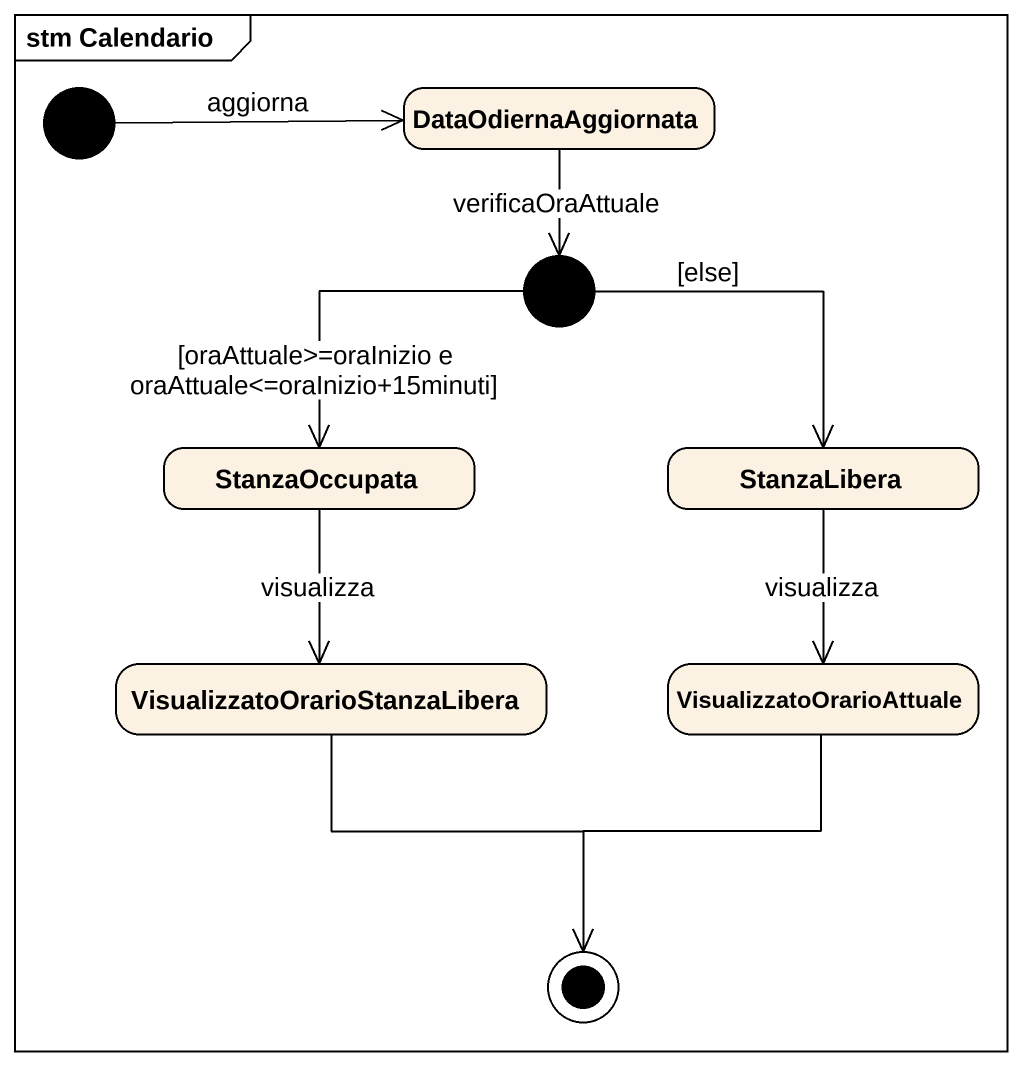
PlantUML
@startuml
mainframe stm Calendario
hide empty description
state DataOdiernaAggiornata
state junction1 <<choice>>
state StanzaOccupata
state StanzaLibera
state "VisualizzatoOrarioStanzaLibera" as VisualizzatoOrarioStanzaLibe
state VisualizzatoOrarioAttuale
[*] -right-> DataOdiernaAggiornata : aggiorna
DataOdiernaAggiornata --> junction1 : verificaOraAttuale
junction1 --> StanzaOccupata : [oraAttuale>=oraInizio e oraAttuale<=oraInizio+15minuti]
junction1 --> StanzaLibera : [else]
StanzaOccupata --> VisualizzatoOrarioStanzaLibe : visualizza
StanzaLibera --> VisualizzatoOrarioAttuale : visualizza
VisualizzatoOrarioStanzaLibe --> [*]
VisualizzatoOrarioAttuale --> [*]
@enduml
